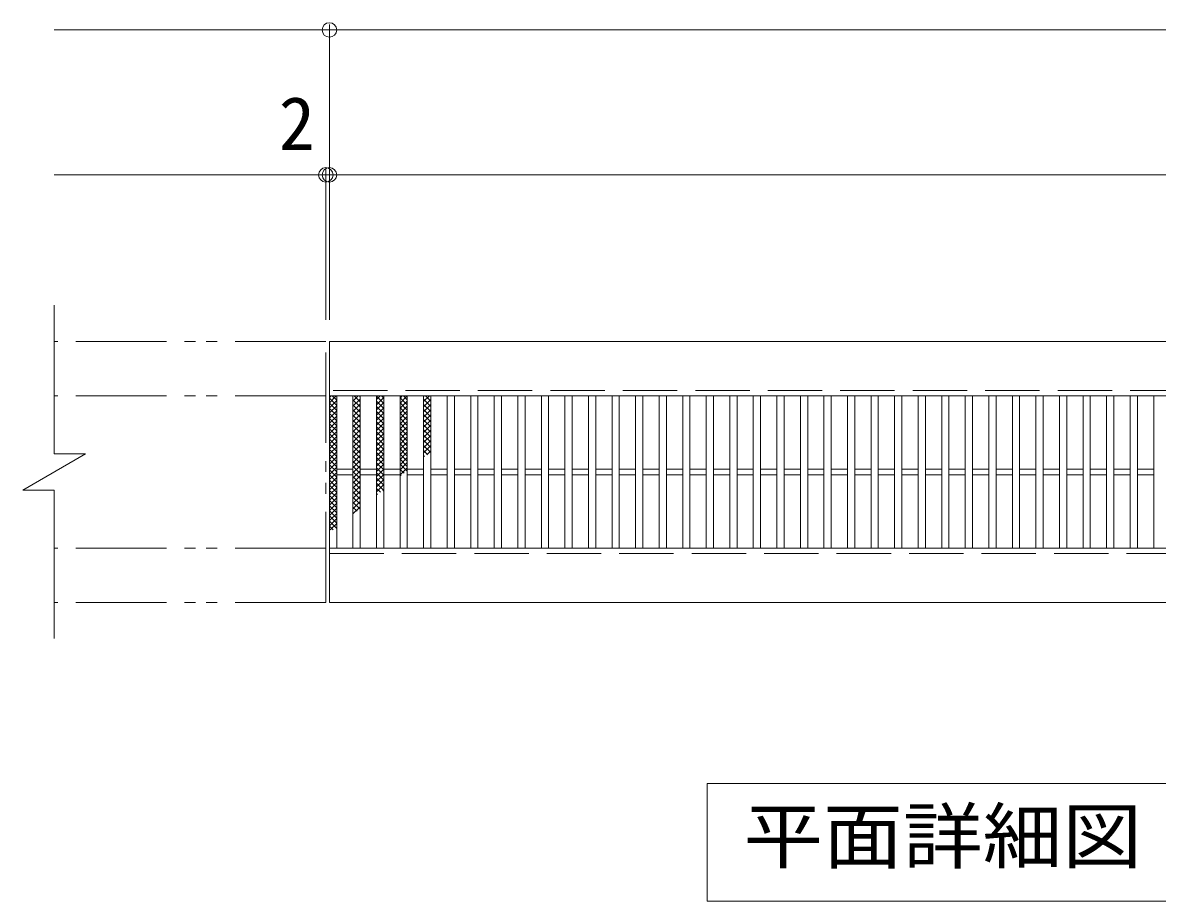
# Model space of a CAD drawing. Units: millimetres at full size, sheet at 1:10; details may follow other scales. Extents: x -1598 to 1653, y -1375 to 1060.
# Drawn here: x -1598 to -971, y 544 to 1029 of the extents above; entities that cross this region are included whole.
import ezdxf
from ezdxf.enums import TextEntityAlignment as Align

# ---------------------------------------------------------------- set-up
doc = ezdxf.new("R2010")
doc.units = ezdxf.units.MM
doc.header["$LTSCALE"] = 10
doc.header["$PDMODE"] = 32
doc.header["$PDSIZE"] = 8
doc.linetypes.add('DASHED3', pattern=[4, 3, -1])
doc.linetypes.add('DOUBLE_CHAIN1', pattern=[8.8, 5, -1, 0.6, -0.6, 0.6, -1])
for name, color, linetype, lineweight in [('C-1', 2, 'Continuous', 9), ('C-2', 3, 'Continuous', 9), ('C-4', 7, 'Continuous', 9), ('C-5', 7, 'Continuous', 9), ('C-9', 6, 'Continuous', 5)]:
    doc.layers.add(name, color=color, linetype=linetype, lineweight=lineweight)
doc.styles.add('ＭＳ ゴシック', font='')
doc.styles.get('ＭＳ ゴシック').set_extended_font_data('MS Gothic')

msp = doc.modelspace()

# ---------------------------------------------------------------- linework, layer by layer
at = {"layer": 'C-1', "linetype": 'DOUBLE_CHAIN1'}
for p, q in [((-1430.43, 853), (-1580.43, 853)), ((-1430.43, 709), (-1430.43, 853)), ((-1430.43, 823), (-1580.43, 823)), ((-1430.43, 739), (-1580.43, 739)), ((-1430.43, 709), (-1580.43, 709))]:
    msp.add_line(p, q, dxfattribs=at)
at = {"layer": 'C-1'}
for p, q in [((-436.43, 853), (-1428.43, 853)), ((-1428.43, 823), (-1428.43, 853)), ((-436.43, 823), (-1428.43, 823)), ((-1597.75, 771), (-1563.11, 791)), ((-1428.43, 739), (-436.43, 739)), ((-1428.43, 709), (-1428.43, 739)), ((-1428.43, 709), (-436.43, 709))]:
    msp.add_line(p, q, dxfattribs=at)
at = {"layer": 'C-1', "linetype": 'DASHED3'}
for p, q in [((-436.43, 826), (-1428.43, 826)), ((-1428.43, 736), (-436.43, 736))]:
    msp.add_line(p, q, dxfattribs=at)
at = {"layer": 'C-1'}
for points in [[(-1580.43, 873), (-1580.43, 791), (-1563.11, 791)], [(-1597.75, 771), (-1580.43, 771), (-1580.43, 689)]]:
    msp.add_lwpolyline(points, dxfattribs=at)
at = {"layer": 'C-2'}
for p, q in [((-1428.43, 823), (-1428.43, 739)), ((-1424.43, 823), (-1424.43, 739)), ((-1415.43, 823), (-1415.43, 739)), ((-1411.43, 823), (-1411.43, 739)), ((-1402.43, 823), (-1402.43, 739)), ((-1398.43, 823), (-1398.43, 739)), ((-1389.43, 823), (-1389.43, 739)), ((-1385.43, 823), (-1385.43, 739)), ((-1376.43, 823), (-1376.43, 739)), ((-1372.43, 823), (-1372.43, 739)), ((-1363.43, 823), (-1363.43, 739)), ((-1359.43, 823), (-1359.43, 739)), ((-1350.43, 823), (-1350.43, 739)), ((-1346.43, 823), (-1346.43, 739)), ((-1337.43, 823), (-1337.43, 739)), ((-1333.43, 823), (-1333.43, 739)), ((-1324.43, 823), (-1324.43, 739)), ((-1320.43, 823), (-1320.43, 739)), ((-1311.43, 823), (-1311.43, 739)), ((-1307.43, 823), (-1307.43, 739)), ((-1298.43, 823), (-1298.43, 739)), ((-1294.43, 823), (-1294.43, 739)), ((-1285.43, 823), (-1285.43, 739)), ((-1281.43, 823), (-1281.43, 739)), ((-1272.43, 823), (-1272.43, 739)), ((-1268.43, 823), (-1268.43, 739)), ((-1259.43, 823), (-1259.43, 739)), ((-1255.43, 823), (-1255.43, 739)), ((-1246.43, 823), (-1246.43, 739)), ((-1242.43, 823), (-1242.43, 739)), ((-1233.43, 823), (-1233.43, 739)), ((-1229.43, 823), (-1229.43, 739)), ((-1220.43, 823), (-1220.43, 739)), ((-1216.43, 823), (-1216.43, 739)), ((-1207.43, 823), (-1207.43, 739)), ((-1203.43, 823), (-1203.43, 739)), ((-1194.43, 823), (-1194.43, 739)), ((-1190.43, 823), (-1190.43, 739)), ((-1181.43, 823), (-1181.43, 739)), ((-1177.43, 823), (-1177.43, 739)), ((-1168.43, 823), (-1168.43, 739)), ((-1164.43, 823), (-1164.43, 739)), ((-1155.43, 823), (-1155.43, 739)), ((-1151.43, 823), (-1151.43, 739)), ((-1142.43, 823), (-1142.43, 739)), ((-1138.43, 823), (-1138.43, 739)), ((-1129.43, 823), (-1129.43, 739)), ((-1125.43, 823), (-1125.43, 739)), ((-1116.43, 823), (-1116.43, 739)), ((-1112.43, 823), (-1112.43, 739)), ((-1103.43, 823), (-1103.43, 739)), ((-1099.43, 823), (-1099.43, 739)), ((-1090.43, 823), (-1090.43, 739)), ((-1086.43, 823), (-1086.43, 739)), ((-1077.43, 823), (-1077.43, 739)), ((-1073.43, 823), (-1073.43, 739)), ((-1064.43, 823), (-1064.43, 739)), ((-1060.43, 823), (-1060.43, 739)), ((-1051.43, 823), (-1051.43, 739)), ((-1047.43, 823), (-1047.43, 739)), ((-1038.43, 823), (-1038.43, 739)), ((-1034.43, 823), (-1034.43, 739)), ((-1025.43, 823), (-1025.43, 739)), ((-1021.43, 823), (-1021.43, 739)), ((-1012.43, 823), (-1012.43, 739)), ((-1008.43, 823), (-1008.43, 739)), ((-999.43, 823), (-999.43, 739)), ((-995.43, 823), (-995.43, 739)), ((-986.43, 823), (-986.43, 739)), ((-982.43, 823), (-982.43, 739)), ((-973.43, 823), (-973.43, 739)), ((-1424.43, 782.5), (-1415.43, 782.5)), ((-1424.43, 779.5), (-1415.43, 779.5)), ((-1411.43, 782.5), (-1402.43, 782.5)), ((-1411.43, 779.5), (-1402.43, 779.5)), ((-1398.43, 782.5), (-1389.43, 782.5)), ((-1398.43, 779.5), (-1389.43, 779.5)), ((-1385.43, 782.5), (-1376.43, 782.5)), ((-1385.43, 779.5), (-1376.43, 779.5)), ((-1372.43, 782.5), (-1363.43, 782.5)), ((-1372.43, 779.5), (-1363.43, 779.5)), ((-1359.43, 782.5), (-1350.43, 782.5)), ((-1359.43, 779.5), (-1350.43, 779.5)), ((-1346.43, 782.5), (-1337.43, 782.5)), ((-1346.43, 779.5), (-1337.43, 779.5)), ((-1333.43, 782.5), (-1324.43, 782.5)), ((-1333.43, 779.5), (-1324.43, 779.5)), ((-1320.43, 782.5), (-1311.43, 782.5)), ((-1320.43, 779.5), (-1311.43, 779.5)), ((-1307.43, 782.5), (-1298.43, 782.5)), ((-1307.43, 779.5), (-1298.43, 779.5)), ((-1294.43, 782.5), (-1285.43, 782.5)), ((-1294.43, 779.5), (-1285.43, 779.5)), ((-1281.43, 782.5), (-1272.43, 782.5)), ((-1281.43, 779.5), (-1272.43, 779.5)), ((-1268.43, 782.5), (-1259.43, 782.5)), ((-1268.43, 779.5), (-1259.43, 779.5)), ((-1255.43, 782.5), (-1246.43, 782.5)), ((-1255.43, 779.5), (-1246.43, 779.5)), ((-1242.43, 782.5), (-1233.43, 782.5)), ((-1242.43, 779.5), (-1233.43, 779.5)), ((-1229.43, 782.5), (-1220.43, 782.5)), ((-1229.43, 779.5), (-1220.43, 779.5)), ((-1216.43, 782.5), (-1207.43, 782.5)), ((-1216.43, 779.5), (-1207.43, 779.5)), ((-1203.43, 782.5), (-1194.43, 782.5)), ((-1203.43, 779.5), (-1194.43, 779.5)), ((-1190.43, 782.5), (-1181.43, 782.5)), ((-1190.43, 779.5), (-1181.43, 779.5)), ((-1177.43, 782.5), (-1168.43, 782.5)), ((-1177.43, 779.5), (-1168.43, 779.5)), ((-1164.43, 782.5), (-1155.43, 782.5)), ((-1164.43, 779.5), (-1155.43, 779.5)), ((-1151.43, 782.5), (-1142.43, 782.5)), ((-1151.43, 779.5), (-1142.43, 779.5)), ((-1138.43, 782.5), (-1129.43, 782.5)), ((-1138.43, 779.5), (-1129.43, 779.5)), ((-1125.43, 782.5), (-1116.43, 782.5)), ((-1125.43, 779.5), (-1116.43, 779.5)), ((-1112.43, 782.5), (-1103.43, 782.5)), ((-1112.43, 779.5), (-1103.43, 779.5)), ((-1099.43, 782.5), (-1090.43, 782.5)), ((-1099.43, 779.5), (-1090.43, 779.5)), ((-1086.43, 782.5), (-1077.43, 782.5)), ((-1086.43, 779.5), (-1077.43, 779.5)), ((-1073.43, 782.5), (-1064.43, 782.5)), ((-1073.43, 779.5), (-1064.43, 779.5)), ((-1060.43, 782.5), (-1051.43, 782.5)), ((-1060.43, 779.5), (-1051.43, 779.5)), ((-1047.43, 782.5), (-1038.43, 782.5)), ((-1047.43, 779.5), (-1038.43, 779.5)), ((-1034.43, 782.5), (-1025.43, 782.5)), ((-1034.43, 779.5), (-1025.43, 779.5)), ((-1021.43, 782.5), (-1012.43, 782.5)), ((-1021.43, 779.5), (-1012.43, 779.5)), ((-1008.43, 782.5), (-999.43, 782.5)), ((-1008.43, 779.5), (-999.43, 779.5)), ((-995.43, 782.5), (-986.43, 782.5)), ((-995.43, 779.5), (-986.43, 779.5)), ((-982.43, 782.5), (-973.43, 782.5)), ((-982.43, 779.5), (-973.43, 779.5))]:
    msp.add_line(p, q, dxfattribs=at)
at = {"layer": 'C-4'}
for p, q in [((-1428.43, 865), (-1428.43, 1028)), ((-1580.43, 1025), (-284.43, 1025)), ((-1430.43, 865), (-1430.43, 948)), ((-1580.43, 945), (-284.43, 945))]:
    msp.add_line(p, q, dxfattribs=at)
for p in [(-1428.43, 1025), (-1430.43, 945), (-1428.43, 945)]:
    msp.add_point(p, dxfattribs=at)
at = {"layer": 'C-5'}
msp.add_lwpolyline([(-1219.93, 544), (-1219.93, 609), (-644.93, 609), (-644.93, 544)], close=True, dxfattribs=at)
at = {"layer": 'C-9'}
for p, q in [((-1428.43, 819.21), (-1424.64, 823)), ((-1428.43, 822.04), (-1427.47, 823)), ((-1428.43, 821.76), (-1424.43, 817.76)), ((-1426.84, 823), (-1424.43, 820.59)), ((-1415.43, 820.07), (-1412.49, 823)), ((-1415.43, 822.89), (-1415.32, 823)), ((-1415.43, 817.24), (-1411.43, 821.24)), ((-1415.43, 820.9), (-1411.43, 816.9)), ((-1414.7, 823), (-1411.43, 819.73)), ((-1411.87, 823), (-1411.43, 822.56)), ((-1402.43, 820.92), (-1400.35, 823)), ((-1402.43, 822.87), (-1398.43, 818.87)), ((-1402.43, 818.1), (-1398.43, 822.1)), ((-1399.72, 823), (-1398.43, 821.7)), ((-1389.43, 821.78), (-1388.21, 823)), ((-1389.43, 818.95), (-1385.43, 822.95)), ((-1389.43, 822.01), (-1385.43, 818.01)), ((-1387.58, 823), (-1385.43, 820.84)), ((-1376.43, 819.81), (-1373.24, 823)), ((-1376.43, 822.64), (-1376.07, 823)), ((-1376.43, 821.16), (-1372.43, 817.16)), ((-1376.43, 816.98), (-1372.43, 820.98)), ((-1375.44, 823), (-1372.43, 819.99)), ((-1372.61, 823), (-1372.43, 822.81)), ((-1428.43, 816.38), (-1424.43, 820.38)), ((-1428.43, 818.93), (-1424.43, 814.93)), ((-1428.43, 813.55), (-1424.43, 817.55)), ((-1428.43, 816.1), (-1424.43, 812.1)), ((-1428.43, 810.72), (-1424.43, 814.72)), ((-1415.43, 814.41), (-1411.43, 818.41)), ((-1415.43, 818.07), (-1411.43, 814.07)), ((-1415.43, 811.58), (-1411.43, 815.58)), ((-1415.43, 815.25), (-1411.43, 811.25)), ((-1402.43, 820.04), (-1398.43, 816.04)), ((-1402.43, 815.27), (-1398.43, 819.27)), ((-1402.43, 817.22), (-1398.43, 813.22)), ((-1402.43, 812.44), (-1398.43, 816.44)), ((-1402.43, 814.39), (-1398.43, 810.39)), ((-1389.43, 816.13), (-1385.43, 820.12)), ((-1389.43, 819.19), (-1385.43, 815.19)), ((-1389.43, 813.3), (-1385.43, 817.3)), ((-1389.43, 816.36), (-1385.43, 812.36)), ((-1389.43, 810.47), (-1385.43, 814.47)), ((-1376.43, 818.33), (-1372.43, 814.33)), ((-1376.43, 814.15), (-1372.43, 818.15)), ((-1376.43, 815.5), (-1372.43, 811.5)), ((-1376.43, 811.33), (-1372.43, 815.33)), ((-1428.43, 813.27), (-1424.43, 809.27)), ((-1428.43, 807.89), (-1424.43, 811.89)), ((-1428.43, 810.45), (-1424.43, 806.45)), ((-1428.43, 805.07), (-1424.43, 809.07)), ((-1415.43, 808.75), (-1411.43, 812.75)), ((-1415.43, 812.42), (-1411.43, 808.42)), ((-1415.43, 805.92), (-1411.43, 809.92)), ((-1415.43, 809.59), (-1411.43, 805.59)), ((-1402.43, 809.61), (-1398.43, 813.61)), ((-1402.43, 811.56), (-1398.43, 807.56)), ((-1402.43, 806.78), (-1398.43, 810.78)), ((-1402.43, 808.73), (-1398.43, 804.73)), ((-1389.43, 813.53), (-1385.43, 809.53)), ((-1389.43, 807.64), (-1385.43, 811.64)), ((-1389.43, 810.7), (-1385.43, 806.7)), ((-1389.43, 804.81), (-1385.43, 808.81)), ((-1376.43, 812.67), (-1372.43, 808.67)), ((-1376.43, 808.5), (-1372.43, 812.5)), ((-1376.43, 809.84), (-1372.43, 805.84)), ((-1376.43, 805.67), (-1372.43, 809.67)), ((-1428.43, 807.62), (-1424.43, 803.62)), ((-1428.43, 802.24), (-1424.43, 806.24)), ((-1428.43, 804.79), (-1424.43, 800.79)), ((-1428.43, 799.41), (-1424.43, 803.41)), ((-1428.43, 801.96), (-1424.43, 797.96)), ((-1415.43, 803.1), (-1411.43, 807.1)), ((-1415.43, 806.76), (-1411.43, 802.76)), ((-1415.43, 800.27), (-1411.43, 804.27)), ((-1415.43, 803.93), (-1411.43, 799.93)), ((-1402.43, 803.95), (-1398.43, 807.95)), ((-1402.43, 805.9), (-1398.43, 801.9)), ((-1402.43, 801.13), (-1398.43, 805.13)), ((-1402.43, 803.07), (-1398.43, 799.07)), ((-1402.43, 798.3), (-1398.43, 802.3)), ((-1389.43, 807.87), (-1385.43, 803.87)), ((-1389.43, 801.98), (-1385.43, 805.98)), ((-1389.43, 805.04), (-1385.43, 801.04)), ((-1389.43, 799.15), (-1385.43, 803.15)), ((-1389.43, 802.22), (-1385.43, 798.22)), ((-1376.43, 807.01), (-1372.43, 803.01)), ((-1376.43, 802.84), (-1372.43, 806.84)), ((-1376.43, 804.19), (-1372.43, 800.19)), ((-1376.43, 800.01), (-1372.43, 804.01)), ((-1428.43, 796.58), (-1424.43, 800.58)), ((-1428.43, 799.13), (-1424.43, 795.13)), ((-1428.43, 793.75), (-1424.43, 797.75)), ((-1428.43, 796.3), (-1424.43, 792.3)), ((-1415.43, 797.44), (-1411.43, 801.44)), ((-1415.43, 801.1), (-1411.43, 797.1)), ((-1415.43, 794.61), (-1411.43, 798.61)), ((-1415.43, 798.27), (-1411.43, 794.27)), ((-1415.43, 791.78), (-1411.43, 795.78)), ((-1415.43, 795.45), (-1411.43, 791.45)), ((-1402.43, 800.25), (-1398.43, 796.24)), ((-1402.43, 795.47), (-1398.43, 799.47)), ((-1402.43, 797.42), (-1398.43, 793.42)), ((-1402.43, 792.64), (-1398.43, 796.64)), ((-1389.43, 796.33), (-1385.43, 800.33)), ((-1389.43, 799.39), (-1385.43, 795.39)), ((-1389.43, 793.5), (-1385.43, 797.5)), ((-1389.43, 796.56), (-1385.43, 792.56)), ((-1376.43, 801.36), (-1372.43, 797.36)), ((-1376.43, 797.18), (-1372.43, 801.18)), ((-1376.43, 798.53), (-1372.43, 794.53)), ((-1376.43, 794.36), (-1372.43, 798.36)), ((-1376.43, 795.7), (-1372.62, 791.9)), ((-1376.43, 791.53), (-1372.43, 795.53)), ((-1428.43, 790.92), (-1424.43, 794.92)), ((-1428.43, 793.48), (-1424.43, 789.48)), ((-1428.43, 788.1), (-1424.43, 792.1)), ((-1428.43, 790.65), (-1424.43, 786.65)), ((-1428.43, 785.27), (-1424.43, 789.27)), ((-1415.43, 788.95), (-1411.43, 792.95)), ((-1415.43, 792.62), (-1411.43, 788.62)), ((-1415.43, 786.12), (-1411.43, 790.13)), ((-1415.43, 789.79), (-1411.43, 785.79)), ((-1402.43, 794.59), (-1398.43, 790.59)), ((-1402.43, 789.81), (-1398.43, 793.81)), ((-1402.43, 791.76), (-1398.43, 787.76)), ((-1402.43, 786.98), (-1398.43, 790.98)), ((-1389.43, 790.67), (-1385.43, 794.67)), ((-1389.43, 793.73), (-1385.43, 789.73)), ((-1389.43, 787.84), (-1385.43, 791.84)), ((-1389.43, 790.9), (-1385.43, 786.9)), ((-1376.43, 792.87), (-1374.29, 790.73)), ((-1376.43, 790.04), (-1375.95, 789.57)), ((-1374.64, 790.48), (-1372.43, 792.7)), ((-1428.43, 787.82), (-1424.43, 783.82)), ((-1428.43, 782.44), (-1424.43, 786.44)), ((-1428.43, 784.99), (-1424.43, 780.99)), ((-1428.43, 779.61), (-1424.43, 783.61)), ((-1415.43, 783.3), (-1411.43, 787.3)), ((-1415.43, 786.96), (-1411.43, 782.96)), ((-1415.43, 780.47), (-1411.43, 784.47)), ((-1415.43, 784.13), (-1411.43, 780.13)), ((-1402.43, 788.93), (-1398.43, 784.93)), ((-1402.43, 784.15), (-1398.43, 788.15)), ((-1402.43, 786.1), (-1398.43, 782.1)), ((-1402.43, 781.33), (-1398.43, 785.33)), ((-1402.43, 783.27), (-1398.43, 779.27)), ((-1389.43, 785.01), (-1385.43, 789.01)), ((-1389.43, 788.07), (-1385.43, 784.07)), ((-1389.43, 782.18), (-1385.43, 786.18)), ((-1389.43, 785.25), (-1385.6, 781.41)), ((-1389.43, 779.36), (-1385.43, 783.36)), ((-1428.43, 782.16), (-1424.43, 778.16)), ((-1428.43, 776.78), (-1424.43, 780.78)), ((-1428.43, 779.33), (-1424.43, 775.33)), ((-1428.43, 773.95), (-1424.43, 777.95)), ((-1415.43, 777.64), (-1411.43, 781.64)), ((-1415.43, 781.3), (-1411.43, 777.3)), ((-1415.43, 774.81), (-1411.43, 778.81)), ((-1415.43, 778.48), (-1411.43, 774.48)), ((-1402.43, 778.5), (-1398.43, 782.5)), ((-1402.43, 780.45), (-1398.43, 776.45)), ((-1402.43, 775.67), (-1398.43, 779.67)), ((-1402.43, 777.62), (-1398.43, 773.62)), ((-1402.43, 772.84), (-1398.43, 776.84)), ((-1389.43, 782.42), (-1387.26, 780.25)), ((-1389.43, 779.59), (-1388.92, 779.08)), ((-1428.43, 776.5), (-1424.43, 772.5)), ((-1428.43, 771.13), (-1424.43, 775.12)), ((-1428.43, 773.68), (-1424.43, 769.68)), ((-1428.43, 768.3), (-1424.43, 772.3)), ((-1428.43, 770.85), (-1424.43, 766.85)), ((-1415.43, 771.98), (-1411.43, 775.98)), ((-1415.43, 775.65), (-1411.43, 771.65)), ((-1415.43, 769.15), (-1411.43, 773.15)), ((-1415.43, 772.82), (-1411.43, 768.82)), ((-1402.43, 774.79), (-1398.57, 770.93)), ((-1402.43, 770.01), (-1398.43, 774.01)), ((-1402.43, 771.96), (-1400.23, 769.76)), ((-1398.95, 770.66), (-1398.43, 771.18)), ((-1428.43, 765.47), (-1424.43, 769.47)), ((-1428.43, 768.02), (-1424.43, 764.02)), ((-1428.43, 762.64), (-1424.43, 766.64)), ((-1428.43, 765.19), (-1424.43, 761.19)), ((-1415.43, 766.33), (-1411.43, 770.33)), ((-1415.43, 769.99), (-1411.43, 765.99)), ((-1415.43, 763.5), (-1411.43, 767.5)), ((-1415.43, 767.16), (-1411.43, 763.16)), ((-1415.43, 760.67), (-1411.43, 764.67)), ((-1415.43, 764.33), (-1411.54, 760.45)), ((-1402.43, 769.13), (-1401.89, 768.6)), ((-1428.43, 759.81), (-1424.43, 763.81)), ((-1428.43, 762.36), (-1424.43, 758.36)), ((-1428.43, 756.98), (-1424.43, 760.98)), ((-1428.43, 759.53), (-1424.43, 755.53)), ((-1428.43, 754.15), (-1424.43, 758.15)), ((-1415.43, 757.84), (-1411.43, 761.84)), ((-1415.43, 761.5), (-1413.2, 759.28)), ((-1415.43, 758.68), (-1414.87, 758.12)), ((-1428.43, 756.71), (-1424.43, 752.71)), ((-1428.43, 751.33), (-1424.43, 755.33)), ((-1428.43, 753.88), (-1424.51, 749.96)), ((-1427.93, 749), (-1424.43, 752.5)), ((-1428.43, 751.05), (-1426.38, 749))]:
    msp.add_line(p, q, dxfattribs=at)

# ---------------------------------------------------------------- texts
at = {"layer": 'C-4', "color": 2, "style": 'ＭＳ ゴシック'}
msp.add_text('2', height=29.33, dxfattribs=at).set_placement((-1456.39, 950), align=Align.BOTTOM_LEFT)
at = {"layer": 'C-5', "color": 2, "style": 'ＭＳ ゴシック', "width": 1.1}
msp.add_text('平面詳細図\u3000Ｓ＝１：１０', height=29.33, dxfattribs=at).set_placement((-1199.93, 556.5), align=Align.BOTTOM_LEFT)

doc.saveas('drawing.dxf')
